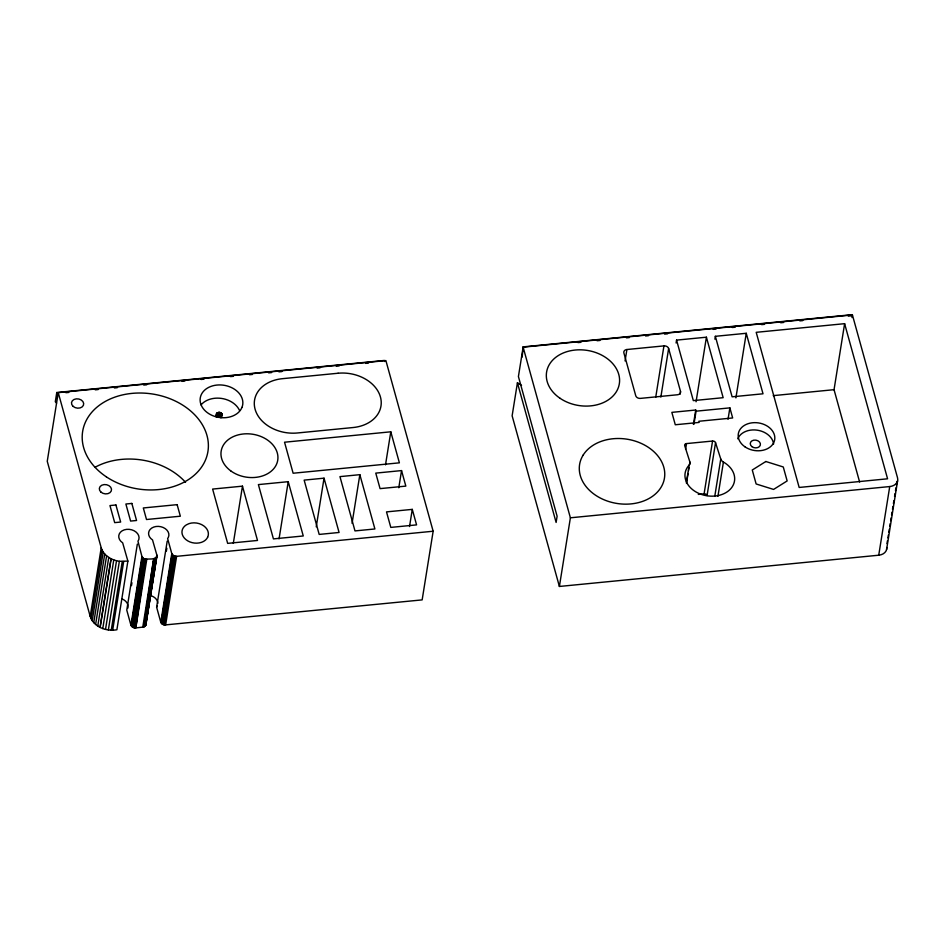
<?xml version="1.0" encoding="UTF-8"?>
<svg xmlns="http://www.w3.org/2000/svg" width="945" height="945" viewBox="0 0 945 945"><rect width="100%" height="100%" fill="white"/><g stroke="black" fill="none" stroke-linecap="round" stroke-linejoin="round"><path stroke-width="1.42" d="M156.953 555.896L145.766 625.342L143.746 627.019L135.785 627.905L146.369 561.909L145.719 559.251L143.711 558.625L141.939 556.534L137.97 541.237A10.23 7.749 9.1 0 0 134.048 530.736A10.23 7.749 9.1 0 0 120.464 532.177A10.23 7.749 9.1 0 0 122.673 542.843L127.882 561.106L116.885 629.76C106.525 631.709 93.709 627.102 90.212 616.435L47.25 461.302L58.247 392.647L385.891 360.588L433.153 531.232L176.62 556.333L173.561 555.695L171.789 553.616L167.619 538.555L168.316 537.445A10.23 7.749 9.1 0 0 163.142 527.464A10.23 7.749 9.1 0 0 150.078 529.507A10.23 7.749 9.1 0 0 152.523 539.926L156.87 555.081C157 560.409 148.92 558.507 145.719 559.251L135.785 627.905L134.722 627.905L132.725 627.279L130.942 625.2L126.772 610.139L137.344 544.119M146.369 561.909L146.782 559.251M384.709 361.51L384.426 360.447L56.771 392.506L55.294 401.731L56.57 403.149M90.212 616.435L101.21 547.781L58.247 392.647M91.015 618.609L102.013 549.943L101.21 547.781M92.208 620.688L103.206 552.034L102.013 549.943M93.744 622.66L104.741 554.006L103.206 552.034M95.61 624.468L106.608 555.814L104.741 554.006M97.772 626.074L108.769 557.42L106.608 555.814M99.993 627.35L110.99 558.696M100.17 627.445L111.167 558.79L108.769 557.42M102.769 628.567L113.766 559.912L111.167 558.79M105.521 629.417L116.518 560.763L113.766 559.912M108.356 629.961L119.353 561.306L127.882 561.106M111.238 630.209L122.236 561.543M112.679 630.173L123.677 561.519M131.473 585.628L131.934 582.758M130.942 625.2L141.939 556.534M131.308 625.98L142.305 557.326M131.91 626.689L142.908 558.034M132.725 627.279L143.711 558.625M133.682 627.693L144.679 559.027M134.722 627.905L145.719 559.251M142.754 627.232L153.74 558.566M144.62 626.618L155.618 557.963M145.306 626.039L156.303 557.385M146.097 622.294L156.208 559.156M156.445 557.715L156.87 555.081M145.766 625.342L156.764 556.688M433.153 531.232L422.155 599.886L164.572 624.988L162.564 624.35L160.792 622.271L156.622 607.21L167.194 541.202M166.379 551.136L166.84 548.265M160.792 622.271L171.789 553.616M161.146 623.062L172.144 554.408M161.749 623.771L172.746 555.117M162.564 624.35L173.561 555.695M163.52 624.763L174.518 556.109M164.572 624.988L175.569 556.321M165.623 624.988L176.62 556.333M216.157 416.851C213.924 411.536 223.268 411.028 221.933 415.587C220.528 417.914 215.578 416.32 216.807 413.508M216.511 416.119L216.972 413.272M216.712 415.918L217.173 413.071M216.948 415.729L217.409 412.882M217.22 415.576L217.669 412.729M217.279 416.863L217.964 412.599M217.598 416.757L218.271 412.492M217.929 416.698L218.614 412.433M218.271 416.662L218.957 412.398M218.614 416.662L219.299 412.398M218.968 416.698L219.653 412.433M219.323 416.769L219.996 412.492M219.653 416.863L220.339 412.599M219.972 416.993L220.657 412.729M220.279 417.158L220.965 412.882M220.551 417.336L221.236 413.071M220.799 417.548L221.484 413.284M221.012 417.773L221.697 413.508M221.425 416.603L221.874 413.756M221.555 416.851L222.016 414.016M233.309 543.375L242.463 486.155L212.625 489.073L227.662 543.375L257.501 540.457L242.463 486.155M279.058 538.886L288.225 481.678L258.387 484.596L273.424 538.898L303.262 535.969L288.225 481.678M316.244 526.802L324.04 478.17L304.148 480.119L319.186 534.421L339.078 532.472L324.04 478.17M352.06 523.306L359.844 474.673L339.952 476.623L354.989 530.913L374.893 528.964L359.844 474.673M385.513 464.822L390.793 431.806L284.539 442.213L293.127 473.232L399.392 462.837L390.793 431.806M398.79 487.75L401.542 470.586L375.767 473.114L380.067 488.624L405.83 486.108L401.542 470.586M409.528 526.542L412.28 509.379L386.505 511.895L390.805 527.404L416.58 524.888L412.28 509.379M521.545 385.395L517.423 382.749L512.131 415.812L559.393 586.455L878.732 555.211A10.23 7.749 9.1 0 0 886.729 547.498M878.732 555.211L889.729 486.557A10.23 7.749 9.1 0 0 897.537 477.827L852.414 314.945L523.128 347.158L518.415 376.535L557.113 516.242L556.121 522.455L517.423 382.749M850.949 314.791L523.306 346.862L522.112 357.139M559.393 586.455L570.39 517.801L523.128 347.158M625.07 360.943L626.901 349.52L663.945 345.894A3.969 3 9.1 0 1 668.635 348.528L680.506 391.384L680.046 394.23M655.724 397.278L663.945 345.894M660.862 397.054L668.635 348.528M676.1 342.988L676.561 340.117L706.411 337.2L723.161 397.691L693.323 400.609L676.561 340.117M685.597 449.3L686.507 443.583L712.554 441.043A2.54 1.914 9.1 0 1 715.542 442.662L720.751 459.01A6.497 4.926 9.1 0 0 723.409 462.093L724.78 462.885A24.995 18.924 9.1 0 1 730.178 489.356A24.995 18.924 9.1 0 1 696.264 492.121A24.995 18.924 9.1 0 1 688.492 465.838L689.177 465.117A5.15 3.898 9.1 0 0 689.897 462.022L684.712 445.674A2.374 1.795 9.1 0 1 686.507 443.583M696.063 401.779L706.411 337.2M693.417 424.423L695.721 410.024L671.848 412.363L675.285 424.766L699.158 422.427L698.839 421.269L732.659 417.962L729.871 407.874L696.052 411.181L693.973 424.151M686.436 482.245L689.177 465.117M686.472 483.438L688.066 473.445M688.527 470.586L688.988 467.728M689.448 464.881L689.897 462.022M714.904 339.184L715.353 336.314L746.255 333.29L763.017 393.793L732.115 396.817L715.353 336.314M715.542 442.662L707.073 495.475A2.54 1.914 9.1 0 0 704.096 493.845L712.554 441.043M714.81 496.113L720.751 459.01M728.04 419.32L729.871 407.874M717.928 496.349L723.409 462.093M735.907 397.88L746.255 333.29M859.631 482.056L834.045 389.683L844.617 323.674L756.201 332.321L799.163 487.455L887.579 478.796L844.617 323.674M852 317.579L852.414 314.945M886.989 543.623L887.449 540.753M887.91 537.894L888.371 535.035M888.832 532.177L889.28 529.318M889.741 526.459L890.202 523.589M890.662 520.73L891.123 517.872M891.572 515.013L892.033 512.155M892.493 509.296L892.954 506.425M893.415 503.567L893.864 500.708M894.549 496.42L895.009 493.562M895.47 490.703L895.931 487.833M896.392 484.974L896.84 482.115M886.599 549.517L897.596 480.863M157.319 606.099L156.622 607.21M65.89 392.707L68.82 392.423M95.268 389.836L98.209 389.541M114.369 387.958L117.31 387.674M143.758 385.087L146.699 384.804M181.96 381.355L184.901 381.059M201.061 379.477L203.99 379.193M230.438 376.606L233.38 376.323M249.539 374.74L252.48 374.444M268.64 372.862L271.581 372.578M278.929 371.857L281.87 371.574M317.13 368.125L320.071 367.829M336.231 366.258L339.172 365.963M365.62 363.376L368.55 363.093M577.962 342.598L580.891 342.314M597.063 340.732L599.992 340.448M626.441 337.861L629.382 337.566M645.541 335.983L648.483 335.699M664.642 334.117L667.583 333.833M713.132 329.368L716.074 329.084M732.233 327.502L735.175 327.218M761.611 324.631L764.552 324.336M780.712 322.765L783.653 322.469M799.813 320.887L802.754 320.603M848.303 316.15L851.244 315.854M773.234 395.636L834.045 389.683M698.308 494.412L704.096 493.845M570.39 517.801L889.729 486.557M116.518 560.763L119.353 561.306M695.721 410.024L696.052 411.181M523.306 346.862L523.601 347.914M56.771 392.506L57.397 397.928M145.873 623.735L145.955 624.55M626.901 349.52A3.969 3 9.1 0 0 623.877 352.91L635.749 395.754A3.969 3 9.1 0 0 640.438 398.388L677.482 394.762A3.969 3 9.1 0 0 680.506 391.384M737.797 438.787A18.416 13.939 9.1 0 1 757.205 430.164A18.416 13.939 9.1 0 1 773.601 443.996M201.049 404.885A21.487 16.266 9.1 0 1 221.532 398.424A21.487 16.266 9.1 0 1 239.534 410.473M121.917 598.87A10.23 7.749 9.1 0 1 128.071 606.182M128.036 607.151A10.23 7.749 9.1 0 1 127.835 608.107M149.31 595.255A10.23 7.749 9.1 0 1 157.91 603.264M95.244 467.173A63.433 48.018 9.1 0 1 185.551 482.316M153.291 561.224L143.746 627.019L154.744 558.365L153.291 561.224M241.967 407.401L241.034 409.256A21.487 16.266 9.1 0 1 236.486 414.005L234.466 415.209A21.487 16.266 9.1 0 1 201.32 405.405A21.487 16.266 9.1 0 1 220.965 384.958A21.487 16.266 9.1 0 1 241.967 407.401M207.676 537.15L207.038 538.284A13.301 10.064 9.1 0 1 202.75 541.816L201.332 542.383A13.301 10.064 9.1 0 1 184.334 538.071A13.301 10.064 9.1 0 1 186.295 524.9L189.012 523.636A13.301 10.064 9.1 0 1 203.801 525.904A13.301 10.064 9.1 0 1 207.676 537.15M583.242 454.958L582.191 456.778A42.974 32.532 9.1 0 0 591.038 491.766L592.952 493.337A42.974 32.532 9.1 0 0 656.22 493.255A42.974 32.532 9.1 0 0 643.947 444.729A42.974 32.532 9.1 0 0 583.242 454.958M765.84 461.503L752.267 470.008L756.13 483.97L773.577 489.427L787.15 480.934L783.275 466.972L765.84 461.503M338.097 373.24L282.39 378.685A35.816 27.11 9.1 0 0 255.091 409.244A35.816 27.11 9.1 0 0 297.427 432.975L353.135 427.53A35.816 27.11 9.1 0 0 380.433 396.971A35.816 27.11 9.1 0 0 338.097 373.24M115.928 504.984L109.963 505.575L114.688 522.632L120.653 522.053L115.928 504.984M131.839 503.425L125.874 504.016L130.599 521.073L136.564 520.494L131.839 503.425M177.14 504.654L143.309 507.961L146.51 519.514L180.341 516.206L177.14 504.654M560.172 398.365A36.831 27.878 9.1 0 0 619.199 384.52A36.831 27.878 9.1 0 0 569.504 350.973A36.831 27.878 9.1 0 0 560.172 398.365M744.873 446.761A18.416 13.939 9.1 0 0 774.581 440.228A18.416 13.939 9.1 0 0 750.07 423.159A18.416 13.939 9.1 0 0 744.873 446.761M751.948 446.654A5.115 3.874 9.1 0 0 760.323 445.119A5.115 3.874 9.1 0 0 753.756 440.169A5.115 3.874 9.1 0 0 751.948 446.654M73.072 406.338A6.143 4.642 9.1 0 0 83.408 405.322A6.143 4.642 9.1 0 0 76.309 398.849A6.143 4.642 9.1 0 0 73.072 406.338M100.902 492.061A6.143 4.642 9.1 0 0 111.238 491.046A6.143 4.642 9.1 0 0 104.139 484.572A6.143 4.642 9.1 0 0 100.902 492.061M106.372 476.859A63.433 48.018 9.1 0 0 207.758 452.466A63.433 48.018 9.1 0 0 121.728 395.104A63.433 48.018 9.1 0 0 106.372 476.859M230.71 470.846A28.645 21.688 9.1 0 0 277.405 461.774A28.645 21.688 9.1 0 0 240.219 434.428A28.645 21.688 9.1 0 0 230.71 470.846"/></g></svg>
